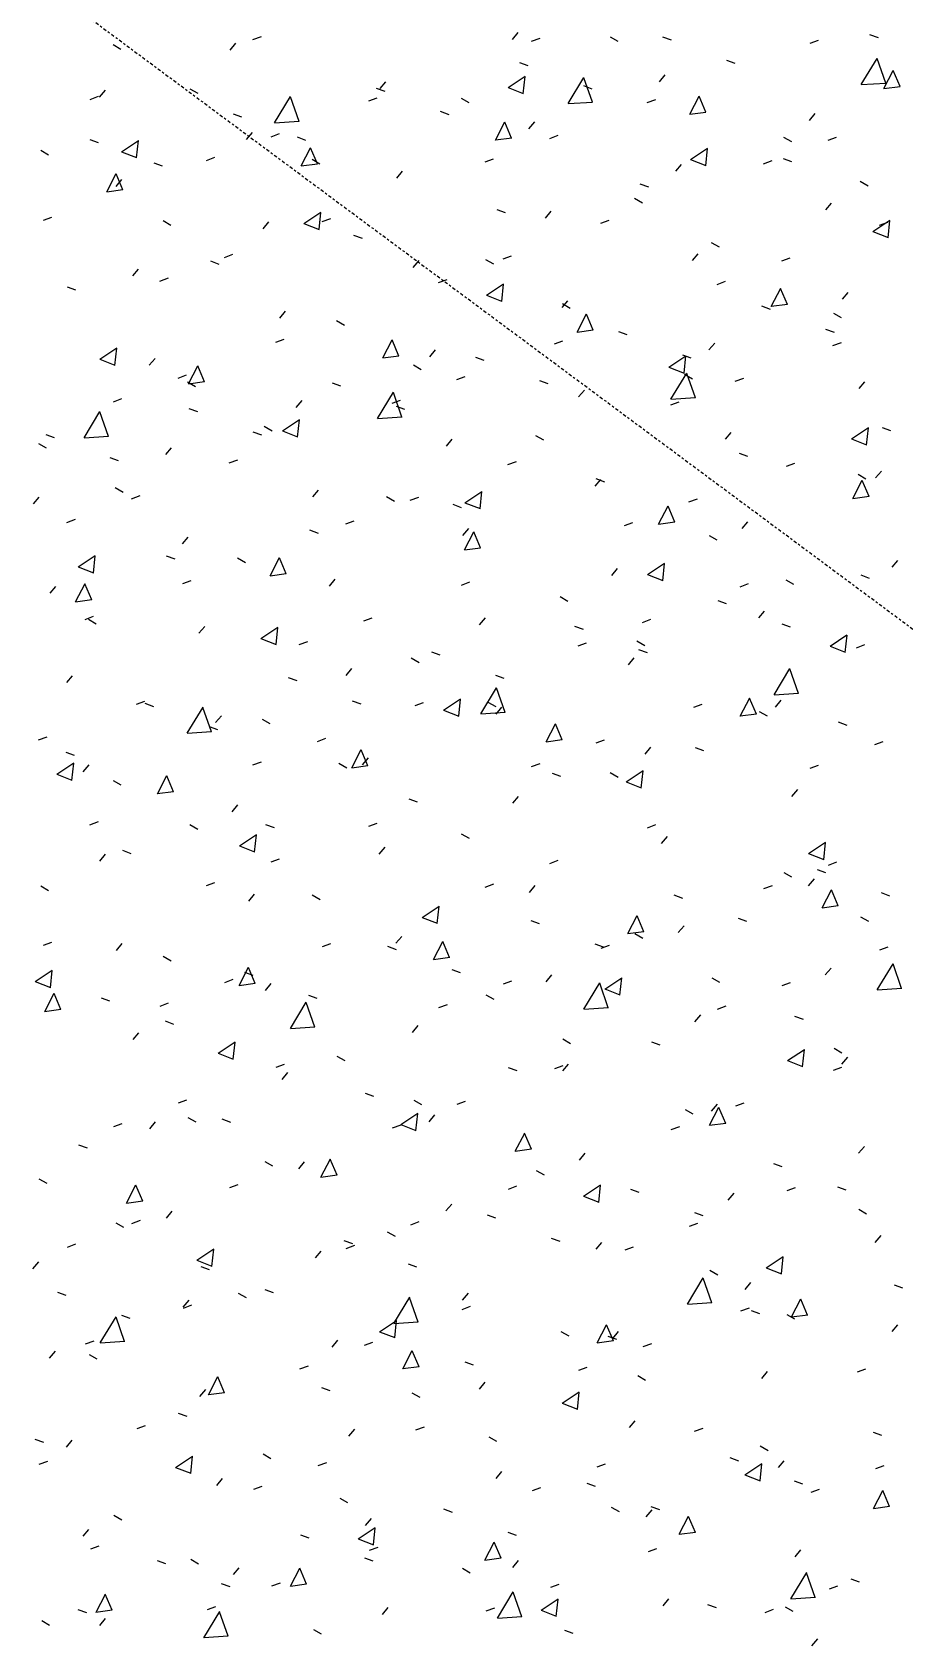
# Model space of a CAD drawing. Header units: centimetres. Extents: x -4512 to 25286, y -2765 to 13485.
# Drawn here: x 21317.2 to 21357.7, y 10900.6 to 10975.7 of the extents above; entities that cross this region are included whole.
import ezdxf

# ---------------------------------------------------------------- set-up
doc = ezdxf.new("R2010")
doc.units = ezdxf.units.CM
doc.linetypes.add('DB_Strichpunkt', pattern=[0.28, 0.15, -0.065, 0, -0.065])
doc.linetypes.add('Grundgrenze', pattern=[0.9, 0.4, -0.1, 0.1, -0.1, 0.1, -0.1])
for name, color, linetype, lineweight in [('A-ANNO-DIMS', 7, 'Continuous', 5), ('A-ANNO-DIMS-50', 7, 'Continuous', 5), ('A-FLOR', 7, 'Continuous', 9), ('A-FLOR-PATT', 7, 'Continuous', 9), ('S-GRID', 7, 'Continuous', 5)]:
    doc.layers.add(name, color=color, linetype=linetype, lineweight=lineweight)
doc.layers.add('C-PROP-LINE', color=96, linetype='Grundgrenze', lineweight=25, true_color=0x008000)
doc.styles.add('Arial Unicode MS_3', font='ARIALUNI.ttf', dxfattribs={"width": 0.8, "height": 9})
doc.dimstyles.new('M_1_100', dxfattribs={"dimscale": 30.48, "dimtxt": 9.052604, "dimasz": 0.098425, "dimexe": 0.246063, "dimexo": 0.0625, "dimgap": 0.032808, "dimtad": 1, "dimdec": 1, "dimrnd": 0.5, "dimdsep": 46, "dimtxsty": 'Arial Unicode MS_3', "dimblk1": 'OBLIQUE', "dimblk2": 'OBLIQUE', "dimsah": 1, "dimcen": 0.09, "dimazin": 0, "dimtfac": 1, "dimtdec": 4, "dimtix": 1, "dimtmove": 0, "dimatfit": 3, "dimfxl": 0.246063, "dimfxlon": 1, "dimtvp": 1, "dimtolj": 1, "dimtzin": 0, "dimlwd": 13, "dimlwe": 13, "dimarcsym": 2})

# ---------------------------------------------------------------- blocks, each defined once
blk = doc.blocks.new('FP_53-DD - FOK AF 300')
at = {"layer": 'A-FLOR-PATT', "color": 8, "lineweight": 5, "true_color": 0x787878}
for p, q in [((34662.93, 10975.345), (34663.198, 10975.667)), ((34679.573, 10975.574), (34679.967, 10975.431)), ((34644.324, 10975.106), (34644.687, 10974.897)), ((34649.773, 10974.85), (34650.042, 10975.172)), ((34650.838, 10975.335), (34651.232, 10975.479)), ((34663.822, 10975.258), (34664.215, 10975.402)), ((34667.484, 10975.467), (34667.847, 10975.258)), ((34669.925, 10975.47), (34670.318, 10975.327)), ((34676.799, 10975.173), (34677.192, 10975.316)), ((34663.255, 10974.277), (34663.648, 10974.134)), ((34672.905, 10974.384), (34673.299, 10974.241)), ((34679.186, 10973.241), (34679.925, 10974.462)), ((34680.321, 10973.301), (34679.922, 10974.449)), ((34656.767, 10973.053), (34657.036, 10973.375)), ((34662.724, 10973.099), (34663.516, 10973.626)), ((34663.432, 10972.808), (34663.516, 10973.614)), ((34665.52, 10972.353), (34666.26, 10973.576)), ((34666.656, 10972.415), (34666.257, 10973.563)), ((34669.775, 10973.369), (34670.043, 10973.69)), ((34679.186, 10973.242), (34680.324, 10973.315)), ((34680.241, 10973.057), (34680.678, 10973.902)), ((34680.993, 10973.146), (34680.676, 10973.892)), ((34643.245, 10972.553), (34643.639, 10972.697)), ((34643.693, 10972.656), (34643.962, 10972.978)), ((34647.899, 10973.045), (34648.262, 10972.836)), ((34651.848, 10971.457), (34652.589, 10972.68)), ((34652.985, 10971.519), (34652.585, 10972.667)), ((34656.232, 10972.481), (34656.626, 10972.625)), ((34656.583, 10973.082), (34656.977, 10972.939)), ((34660.541, 10972.615), (34660.904, 10972.406)), ((34662.724, 10973.099), (34663.432, 10972.82)), ((34666.236, 10973.192), (34666.63, 10973.049)), ((34671.192, 10971.86), (34671.63, 10972.706)), ((34671.944, 10971.95), (34671.628, 10972.696)), ((34680.241, 10973.058), (34680.994, 10973.158)), ((34649.909, 10971.885), (34650.303, 10971.742)), ((34659.565, 10971.998), (34659.959, 10971.855)), ((34665.52, 10972.355), (34666.659, 10972.429)), ((34669.214, 10972.401), (34669.607, 10972.545)), ((34671.192, 10971.862), (34671.946, 10971.962)), ((34676.765, 10971.566), (34677.033, 10971.888)), ((34651.848, 10971.459), (34652.988, 10971.534)), ((34662.14, 10970.66), (34662.578, 10971.506)), ((34662.892, 10970.75), (34662.576, 10971.496)), ((34663.699, 10971.181), (34663.968, 10971.503)), ((34643.234, 10970.685), (34643.628, 10970.542)), ((34644.704, 10970.116), (34645.497, 10970.644)), ((34645.414, 10969.826), (34645.498, 10970.632)), ((34650.542, 10970.686), (34650.811, 10971.007)), ((34651.68, 10970.815), (34652.073, 10970.959)), ((34652.892, 10970.802), (34653.286, 10970.659)), ((34662.14, 10970.662), (34662.894, 10970.762)), ((34664.664, 10970.738), (34665.057, 10970.882)), ((34675.563, 10970.8), (34675.926, 10970.59)), ((34677.641, 10970.653), (34678.034, 10970.797)), ((34640.951, 10970.186), (34641.314, 10969.977)), ((34644.704, 10970.116), (34645.413, 10969.838)), ((34646.218, 10969.603), (34646.612, 10969.46)), ((34648.67, 10969.712), (34649.064, 10969.857)), ((34653.085, 10969.456), (34653.523, 10970.302)), ((34653.085, 10969.457), (34653.839, 10969.558)), ((34653.837, 10969.546), (34653.521, 10970.292)), ((34653.596, 10969.761), (34653.959, 10969.552)), ((34661.656, 10969.638), (34662.049, 10969.782)), ((34671.226, 10969.75), (34672.018, 10970.277)), ((34671.226, 10969.751), (34671.934, 10969.471)), ((34671.934, 10969.46), (34672.018, 10970.265)), ((34674.635, 10969.555), (34675.028, 10969.699)), ((34675.537, 10969.806), (34675.93, 10969.663)), ((34644.027, 10968.247), (34644.465, 10969.094)), ((34644.78, 10968.338), (34644.463, 10969.083)), ((34644.463, 10968.492), (34644.731, 10968.814)), ((34657.537, 10968.889), (34657.806, 10969.211)), ((34670.545, 10969.206), (34670.813, 10969.527)), ((34644.027, 10968.249), (34644.781, 10968.35)), ((34668.868, 10968.615), (34669.262, 10968.472)), ((34679.136, 10968.736), (34679.498, 10968.526)), ((34653.212, 10966.775), (34654.005, 10967.302)), ((34662.197, 10967.422), (34662.591, 10967.279)), ((34664.47, 10967.018), (34664.738, 10967.34)), ((34668.623, 10967.951), (34668.986, 10967.741)), ((34677.536, 10967.404), (34677.804, 10967.725)), ((34641.077, 10966.93), (34641.47, 10967.074)), ((34646.65, 10966.904), (34647.013, 10966.695)), ((34651.313, 10966.522), (34651.581, 10966.844)), ((34653.212, 10966.775), (34653.921, 10966.496)), ((34653.921, 10966.485), (34654.005, 10967.29)), ((34654.066, 10966.86), (34654.459, 10967.004)), ((34667.049, 10966.783), (34667.442, 10966.927)), ((34679.726, 10966.4), (34680.518, 10966.926)), ((34680.026, 10966.698), (34680.419, 10966.841)), ((34680.435, 10966.109), (34680.518, 10966.915)), ((34655.525, 10966.226), (34655.919, 10966.083)), ((34672.196, 10965.888), (34672.559, 10965.679)), ((34679.726, 10966.4), (34680.435, 10966.121)), ((34649.513, 10965.193), (34649.906, 10965.337)), ((34661.681, 10965.1), (34662.043, 10964.89)), ((34662.498, 10965.119), (34662.891, 10965.263)), ((34671.316, 10965.043), (34671.584, 10965.364)), ((34675.478, 10965.037), (34675.871, 10965.18)), ((34645.233, 10964.329), (34645.502, 10964.65)), ((34648.851, 10965.028), (34649.245, 10964.885)), ((34658.308, 10964.726), (34658.577, 10965.048)), ((34642.176, 10963.828), (34642.57, 10963.685)), ((34646.503, 10964.091), (34646.896, 10964.235)), ((34659.49, 10964.019), (34659.883, 10964.162)), ((34661.718, 10963.432), (34662.51, 10963.958)), ((34662.427, 10963.141), (34662.51, 10963.947)), ((34672.471, 10963.938), (34672.864, 10964.082)), ((34674.991, 10962.913), (34675.428, 10963.758)), ((34675.743, 10963.002), (34675.426, 10963.748)), ((34678.307, 10963.241), (34678.575, 10963.563)), ((34661.718, 10963.432), (34662.426, 10963.153)), ((34665.241, 10962.856), (34665.509, 10963.177)), ((34665.255, 10963.038), (34665.618, 10962.829)), ((34674.542, 10962.932), (34674.935, 10962.789)), ((34674.991, 10962.915), (34675.745, 10963.014)), ((34652.084, 10962.36), (34652.352, 10962.681)), ((34654.736, 10962.246), (34655.1, 10962.037)), ((34665.94, 10961.713), (34666.377, 10962.559)), ((34666.692, 10961.803), (34666.375, 10962.549)), ((34677.891, 10962.6), (34678.254, 10962.39)), ((34651.899, 10961.241), (34652.293, 10961.385)), ((34656.885, 10960.51), (34657.323, 10961.356)), ((34657.638, 10960.6), (34657.321, 10961.346)), ((34664.884, 10961.166), (34665.277, 10961.309)), ((34665.939, 10961.715), (34666.694, 10961.815)), ((34667.872, 10961.74), (34668.266, 10961.597)), ((34677.523, 10961.847), (34677.916, 10961.704)), ((34643.697, 10960.447), (34644.49, 10960.974)), ((34644.406, 10960.157), (34644.49, 10960.963)), ((34656.885, 10960.512), (34657.64, 10960.612)), ((34659.079, 10960.564), (34659.348, 10960.886)), ((34670.222, 10960.086), (34671.014, 10960.613)), ((34670.854, 10960.656), (34671.248, 10960.513)), ((34670.931, 10959.796), (34671.014, 10960.601)), ((34672.087, 10960.881), (34672.356, 10961.203)), ((34677.863, 10961.083), (34678.256, 10961.226)), ((34643.697, 10960.447), (34644.406, 10960.169)), ((34646.004, 10960.166), (34646.273, 10960.488)), ((34647.828, 10959.302), (34648.266, 10960.148)), ((34648.581, 10959.393), (34648.264, 10960.138)), ((34658.312, 10960.186), (34658.675, 10959.977)), ((34661.201, 10960.546), (34661.595, 10960.403)), ((34670.222, 10960.086), (34670.931, 10959.808)), ((34670.317, 10958.585), (34671.056, 10959.806)), ((34647.346, 10959.573), (34647.74, 10959.717)), ((34647.791, 10959.39), (34648.154, 10959.181)), ((34647.828, 10959.304), (34648.583, 10959.405)), ((34654.529, 10959.35), (34654.922, 10959.207)), ((34660.334, 10959.501), (34660.727, 10959.645)), ((34664.184, 10959.463), (34664.578, 10959.32)), ((34670.952, 10959.752), (34671.315, 10959.543)), ((34671.452, 10958.646), (34671.052, 10959.793)), ((34673.315, 10959.421), (34673.708, 10959.565)), ((34679.079, 10959.08), (34679.347, 10959.401)), ((34644.336, 10958.47), (34644.73, 10958.615)), ((34652.855, 10958.198), (34653.124, 10958.52)), ((34656.645, 10957.69), (34657.385, 10958.911)), ((34657.325, 10958.4), (34657.718, 10958.544)), ((34657.781, 10957.751), (34657.381, 10958.898)), ((34666.013, 10958.694), (34666.281, 10959.016)), ((34670.308, 10958.323), (34670.701, 10958.466)), ((34670.316, 10958.586), (34671.455, 10958.66)), ((34642.967, 10956.785), (34643.707, 10958.008)), ((34644.104, 10956.848), (34643.704, 10957.995)), ((34647.854, 10958.151), (34648.248, 10958.009)), ((34652.207, 10957.109), (34652.999, 10957.636)), ((34652.916, 10956.819), (34653, 10957.624)), ((34656.645, 10957.691), (34657.784, 10957.766)), ((34657.512, 10958.268), (34657.906, 10958.125)), ((34641.178, 10956.951), (34641.572, 10956.808)), ((34642.967, 10956.787), (34644.107, 10956.862)), ((34650.838, 10957.07), (34651.232, 10956.927)), ((34651.367, 10957.331), (34651.73, 10957.122)), ((34652.207, 10957.109), (34652.916, 10956.83)), ((34664.01, 10956.902), (34664.373, 10956.693)), ((34672.86, 10956.721), (34673.128, 10957.042)), ((34678.725, 10956.739), (34679.517, 10957.265)), ((34679.434, 10956.449), (34679.517, 10957.253)), ((34680.156, 10957.272), (34680.55, 10957.129)), ((34640.843, 10956.531), (34641.206, 10956.322)), ((34646.776, 10956.005), (34647.045, 10956.327)), ((34659.851, 10956.403), (34660.12, 10956.725)), ((34673.488, 10956.082), (34673.882, 10955.939)), ((34678.725, 10956.739), (34679.433, 10956.46)), ((34644.163, 10955.87), (34644.557, 10955.728)), ((34649.734, 10955.622), (34650.127, 10955.766)), ((34662.721, 10955.549), (34663.114, 10955.693)), ((34675.702, 10955.469), (34676.094, 10955.612)), ((34666.785, 10954.534), (34667.054, 10954.855)), ((34666.819, 10954.889), (34667.212, 10954.746)), ((34678.793, 10953.969), (34679.23, 10954.814)), ((34679.034, 10955.089), (34679.397, 10954.88)), ((34679.545, 10954.059), (34679.228, 10954.804)), ((34679.851, 10954.92), (34680.12, 10955.241)), ((34640.61, 10953.708), (34640.879, 10954.03)), ((34644.42, 10954.474), (34644.784, 10954.265)), ((34645.181, 10953.954), (34645.574, 10954.098)), ((34653.627, 10954.037), (34653.896, 10954.359)), ((34657.067, 10954.049), (34657.43, 10953.84)), ((34658.17, 10953.884), (34658.563, 10954.028)), ((34660.715, 10953.768), (34661.507, 10954.295)), ((34661.424, 10953.478), (34661.507, 10954.284)), ((34671.153, 10953.807), (34671.546, 10953.95)), ((34678.793, 10953.971), (34679.547, 10954.071)), ((34660.147, 10953.695), (34660.541, 10953.552)), ((34660.715, 10953.768), (34661.424, 10953.49)), ((34669.742, 10952.771), (34670.18, 10953.616)), ((34670.495, 10952.861), (34670.178, 10953.606)), ((34642.17, 10952.851), (34642.564, 10952.995)), ((34653.474, 10952.498), (34653.868, 10952.355)), ((34655.161, 10952.783), (34655.554, 10952.927)), ((34660.624, 10952.243), (34660.892, 10952.565)), ((34660.689, 10951.569), (34661.126, 10952.414)), ((34661.441, 10951.659), (34661.124, 10952.404)), ((34668.146, 10952.708), (34668.539, 10952.852)), ((34669.742, 10952.773), (34670.496, 10952.873)), ((34673.632, 10952.561), (34673.901, 10952.882)), ((34647.549, 10951.845), (34647.817, 10952.166)), ((34660.689, 10951.57), (34661.443, 10951.671)), ((34672.095, 10952.242), (34672.458, 10952.033)), ((34642.692, 10950.781), (34643.485, 10951.309)), ((34643.402, 10950.492), (34643.486, 10951.297)), ((34646.799, 10951.298), (34647.193, 10951.156)), ((34650.122, 10951.194), (34650.485, 10950.985)), ((34651.632, 10950.362), (34652.07, 10951.208)), ((34652.385, 10950.453), (34652.068, 10951.197)), ((34669.221, 10950.426), (34670.013, 10950.952)), ((34669.93, 10950.136), (34670.014, 10950.941)), ((34680.625, 10950.761), (34680.893, 10951.082)), ((34642.692, 10950.781), (34643.402, 10950.504)), ((34647.569, 10950.004), (34647.962, 10950.148)), ((34651.632, 10950.364), (34652.387, 10950.464)), ((34654.4, 10949.877), (34654.669, 10950.199)), ((34660.558, 10949.933), (34660.951, 10950.077)), ((34667.558, 10950.374), (34667.827, 10950.696)), ((34669.221, 10950.426), (34669.93, 10950.148)), ((34675.67, 10950.181), (34676.033, 10949.972)), ((34679.165, 10950.403), (34679.558, 10950.259)), ((34641.383, 10949.548), (34641.651, 10949.869)), ((34642.573, 10949.151), (34643.011, 10949.997)), ((34643.326, 10949.242), (34643.008, 10949.987)), ((34665.154, 10949.392), (34665.517, 10949.183)), ((34673.54, 10949.855), (34673.933, 10949.999)), ((34642.572, 10949.153), (34643.327, 10949.254)), ((34672.496, 10949.212), (34672.89, 10949.069)), ((34674.406, 10948.402), (34674.674, 10948.723)), ((34643.015, 10948.335), (34643.409, 10948.479)), ((34643.175, 10948.337), (34643.538, 10948.128)), ((34648.322, 10947.685), (34648.59, 10948.007)), ((34651.204, 10947.446), (34651.997, 10947.973)), ((34651.914, 10947.157), (34651.997, 10947.962)), ((34656.006, 10948.268), (34656.399, 10948.412)), ((34661.397, 10948.084), (34661.666, 10948.405)), ((34665.826, 10948.019), (34666.22, 10947.876)), ((34668.991, 10948.193), (34669.384, 10948.337)), ((34675.478, 10948.128), (34675.872, 10947.985)), ((34651.204, 10947.446), (34651.914, 10947.168)), ((34652.997, 10947.167), (34653.391, 10947.311)), ((34665.984, 10947.094), (34666.377, 10947.238)), ((34668.73, 10947.333), (34669.093, 10947.124)), ((34677.727, 10947.082), (34678.518, 10947.608)), ((34677.727, 10947.082), (34678.435, 10946.803)), ((34678.436, 10946.792), (34678.519, 10947.596)), ((34678.965, 10947.013), (34679.357, 10947.157)), ((34658.212, 10946.54), (34658.575, 10946.331)), ((34659.154, 10946.823), (34659.548, 10946.681)), ((34668.332, 10946.216), (34668.6, 10946.537)), ((34668.809, 10946.936), (34669.203, 10946.793)), ((34642.156, 10945.389), (34642.425, 10945.71)), ((34652.48, 10945.626), (34652.874, 10945.483)), ((34655.174, 10945.719), (34655.442, 10946.04)), ((34662.138, 10945.742), (34662.531, 10945.599)), ((34675.12, 10944.826), (34675.858, 10946.046)), ((34676.256, 10944.887), (34675.855, 10946.033)), ((34661.449, 10943.932), (34662.188, 10945.153)), ((34662.585, 10943.993), (34662.185, 10945.14)), ((34675.12, 10944.827), (34676.259, 10944.901)), ((34645.405, 10944.387), (34645.798, 10944.531)), ((34645.805, 10944.426), (34646.199, 10944.283)), ((34647.772, 10943.028), (34648.511, 10944.25)), ((34648.909, 10943.091), (34648.508, 10944.237)), ((34655.465, 10944.545), (34655.859, 10944.402)), ((34658.395, 10944.319), (34658.788, 10944.463)), ((34659.715, 10944.109), (34660.507, 10944.636)), ((34659.715, 10944.109), (34660.424, 10943.831)), ((34660.424, 10943.82), (34660.507, 10944.624)), ((34661.788, 10944.482), (34662.152, 10944.273)), ((34662.171, 10943.926), (34662.44, 10944.247)), ((34671.38, 10944.243), (34671.773, 10944.387)), ((34673.548, 10943.833), (34673.985, 10944.677)), ((34674.3, 10943.922), (34673.983, 10944.667)), ((34674.429, 10944.05), (34674.792, 10943.841)), ((34675.18, 10944.244), (34675.448, 10944.565)), ((34648.79, 10943.346), (34649.184, 10943.204)), ((34649.095, 10943.527), (34649.364, 10943.848)), ((34651.267, 10943.686), (34651.63, 10943.477)), ((34661.449, 10943.933), (34662.588, 10944.008)), ((34664.495, 10942.631), (34664.933, 10943.476)), ((34665.248, 10942.721), (34664.93, 10943.466)), ((34673.548, 10943.834), (34674.302, 10943.934)), ((34678.115, 10943.557), (34678.508, 10943.414)), ((34640.851, 10942.718), (34641.244, 10942.862)), ((34647.771, 10943.03), (34648.911, 10943.105)), ((34653.844, 10942.653), (34654.237, 10942.797)), ((34664.495, 10942.633), (34665.25, 10942.733)), ((34666.83, 10942.581), (34667.223, 10942.724)), ((34679.811, 10942.5), (34680.204, 10942.644)), ((34642.114, 10942.145), (34642.508, 10942.003)), ((34655.44, 10941.426), (34655.877, 10942.271)), ((34656.192, 10941.516), (34655.875, 10942.261)), ((34655.948, 10941.561), (34656.217, 10941.882)), ((34669.106, 10942.058), (34669.375, 10942.379)), ((34671.446, 10942.365), (34671.839, 10942.222)), ((34641.691, 10941.12), (34642.484, 10941.648)), ((34641.691, 10941.12), (34642.401, 10940.843)), ((34642.401, 10940.831), (34642.484, 10941.636)), ((34642.93, 10941.23), (34643.199, 10941.552)), ((34646.381, 10940.216), (34646.818, 10941.061)), ((34647.134, 10940.307), (34646.816, 10941.051)), ((34650.834, 10941.552), (34651.228, 10941.696)), ((34654.845, 10941.629), (34655.208, 10941.42)), ((34655.439, 10941.427), (34656.194, 10941.528)), ((34663.823, 10941.481), (34664.216, 10941.625)), ((34664.775, 10941.172), (34665.169, 10941.029)), ((34667.489, 10941.201), (34667.852, 10940.992)), ((34668.224, 10940.77), (34669.016, 10941.296)), ((34668.933, 10940.48), (34669.016, 10941.285)), ((34676.805, 10941.403), (34677.198, 10941.546)), ((34644.321, 10940.829), (34644.684, 10940.62)), ((34646.38, 10940.218), (34647.135, 10940.319)), ((34668.224, 10940.77), (34668.933, 10940.492)), ((34675.955, 10940.086), (34676.223, 10940.407)), ((34649.87, 10939.369), (34650.138, 10939.69)), ((34658.103, 10939.976), (34658.496, 10939.833)), ((34662.946, 10939.768), (34663.214, 10940.089)), ((34643.242, 10938.77), (34643.635, 10938.915)), ((34656.234, 10938.705), (34656.627, 10938.849)), ((34647.899, 10938.774), (34648.263, 10938.565)), ((34650.205, 10937.788), (34650.998, 10938.315)), ((34650.915, 10937.499), (34650.998, 10938.304)), ((34651.428, 10938.777), (34651.822, 10938.635)), ((34660.547, 10938.351), (34660.91, 10938.142)), ((34669.22, 10938.632), (34669.613, 10938.775)), ((34669.881, 10937.901), (34670.15, 10938.222)), ((34643.705, 10937.073), (34643.973, 10937.394)), ((34644.753, 10937.577), (34645.147, 10937.434)), ((34650.205, 10937.788), (34650.915, 10937.511)), ((34656.723, 10937.403), (34656.991, 10937.725)), ((34676.731, 10937.429), (34677.523, 10937.955)), ((34676.731, 10937.429), (34677.44, 10937.151)), ((34677.44, 10937.139), (34677.523, 10937.943)), ((34651.682, 10937.039), (34652.075, 10937.183)), ((34664.67, 10936.969), (34665.063, 10937.113)), ((34675.577, 10936.546), (34675.94, 10936.337)), ((34677.126, 10936.691), (34677.52, 10936.548)), ((34677.653, 10936.891), (34678.046, 10937.034)), ((34640.952, 10935.916), (34641.316, 10935.707)), ((34648.672, 10935.937), (34649.066, 10936.081)), ((34661.662, 10935.869), (34662.055, 10936.013)), ((34663.721, 10935.611), (34663.989, 10935.933)), ((34674.647, 10935.793), (34675.04, 10935.937)), ((34676.73, 10935.93), (34676.999, 10936.251)), ((34650.645, 10935.212), (34650.913, 10935.533)), ((34653.603, 10935.497), (34653.967, 10935.289)), ((34670.456, 10935.499), (34670.85, 10935.356)), ((34677.357, 10934.899), (34677.794, 10935.743)), ((34678.109, 10934.988), (34677.792, 10935.733)), ((34680.109, 10935.608), (34680.502, 10935.465)), ((34658.718, 10934.454), (34659.51, 10934.981)), ((34658.718, 10934.454), (34659.427, 10934.177)), ((34659.428, 10934.165), (34659.511, 10934.969)), ((34663.785, 10934.305), (34664.179, 10934.162)), ((34668.305, 10933.698), (34668.742, 10934.543)), ((34669.057, 10933.788), (34668.74, 10934.532)), ((34673.44, 10934.417), (34673.834, 10934.274)), ((34677.357, 10934.9), (34678.111, 10935)), ((34679.153, 10934.487), (34679.516, 10934.278)), ((34657.499, 10933.247), (34657.767, 10933.568)), ((34668.305, 10933.7), (34669.059, 10933.8)), ((34668.638, 10933.698), (34669.001, 10933.489)), ((34670.657, 10933.745), (34670.925, 10934.066)), ((34641.079, 10933.155), (34641.472, 10933.299)), ((34644.48, 10932.916), (34644.749, 10933.238)), ((34654.073, 10933.092), (34654.466, 10933.236)), ((34657.112, 10933.108), (34657.506, 10932.966)), ((34659.25, 10932.493), (34659.687, 10933.338)), ((34660.002, 10932.584), (34659.685, 10933.328)), ((34666.769, 10933.224), (34667.163, 10933.081)), ((34667.061, 10933.021), (34667.454, 10933.165)), ((34680.043, 10932.943), (34680.436, 10933.086)), ((34646.658, 10932.642), (34647.021, 10932.433)), ((34650.192, 10931.285), (34650.629, 10932.13)), ((34650.945, 10931.376), (34650.627, 10932.12)), ((34659.25, 10932.495), (34660.004, 10932.596)), ((34660.097, 10932.028), (34660.491, 10931.886)), ((34677.507, 10931.775), (34677.775, 10932.095)), ((34679.931, 10931.077), (34680.668, 10932.296)), ((34681.066, 10931.138), (34680.665, 10932.283)), ((34640.693, 10931.463), (34641.486, 10931.99)), ((34640.693, 10931.463), (34641.402, 10931.186)), ((34641.403, 10931.174), (34641.486, 10931.979)), ((34649.52, 10931.426), (34649.914, 10931.57)), ((34650.191, 10931.287), (34650.946, 10931.387)), ((34650.438, 10931.909), (34650.832, 10931.767)), ((34651.421, 10931.056), (34651.689, 10931.377)), ((34662.511, 10931.358), (34662.904, 10931.502)), ((34664.497, 10931.456), (34664.765, 10931.777)), ((34666.261, 10930.184), (34666.999, 10931.404)), ((34667.397, 10930.245), (34666.996, 10931.391)), ((34667.229, 10931.118), (34668.021, 10931.645)), ((34667.939, 10930.829), (34668.022, 10931.633)), ((34672.215, 10931.64), (34672.578, 10931.431)), ((34675.495, 10931.282), (34675.888, 10931.426)), ((34641.131, 10930.072), (34641.568, 10930.917)), ((34641.884, 10930.163), (34641.566, 10930.907)), ((34643.762, 10930.708), (34644.156, 10930.566)), ((34653.423, 10930.83), (34653.817, 10930.688)), ((34661.696, 10930.848), (34662.059, 10930.639)), ((34667.229, 10931.119), (34667.939, 10930.84)), ((34679.93, 10931.078), (34681.069, 10931.152)), ((34641.13, 10930.074), (34641.886, 10930.175)), ((34646.511, 10930.324), (34646.904, 10930.468)), ((34652.584, 10929.281), (34653.322, 10930.502)), ((34653.721, 10929.344), (34653.319, 10930.489)), ((34659.503, 10930.258), (34659.896, 10930.402)), ((34666.26, 10930.185), (34667.4, 10930.26)), ((34671.434, 10929.59), (34671.702, 10929.911)), ((34672.489, 10930.184), (34672.882, 10930.328)), ((34676.079, 10929.849), (34676.473, 10929.707)), ((34645.256, 10928.761), (34645.525, 10929.082)), ((34646.748, 10929.63), (34647.142, 10929.488)), ((34652.583, 10929.282), (34653.723, 10929.358)), ((34658.275, 10929.092), (34658.543, 10929.413)), ((34649.209, 10928.134), (34650.002, 10928.661)), ((34649.919, 10927.845), (34650.002, 10928.65)), ((34665.274, 10928.791), (34665.638, 10928.583)), ((34669.409, 10928.657), (34669.803, 10928.514)), ((34675.739, 10927.781), (34676.531, 10928.306)), ((34676.448, 10927.491), (34676.531, 10928.295)), ((34677.916, 10928.36), (34678.279, 10928.151)), ((34649.209, 10928.134), (34649.919, 10927.857)), ((34651.912, 10927.48), (34652.306, 10927.624)), ((34654.753, 10927.995), (34655.116, 10927.786)), ((34664.902, 10927.412), (34665.295, 10927.556)), ((34665.274, 10927.301), (34665.542, 10927.622)), ((34675.739, 10927.781), (34676.448, 10927.502)), ((34678.283, 10927.62), (34678.551, 10927.941)), ((34652.197, 10926.901), (34652.466, 10927.222)), ((34662.737, 10927.462), (34663.131, 10927.319)), ((34677.886, 10927.336), (34678.279, 10927.479)), ((34656.064, 10926.264), (34656.458, 10926.122)), ((34647.36, 10925.813), (34647.753, 10925.957)), ((34657.724, 10924.804), (34658.516, 10925.33)), ((34658.332, 10925.94), (34658.696, 10925.732)), ((34658.434, 10924.514), (34658.517, 10925.318)), ((34660.352, 10925.748), (34660.745, 10925.892)), ((34670.977, 10925.514), (34671.341, 10925.305)), ((34672.118, 10924.769), (34672.554, 10925.613)), ((34672.211, 10925.436), (34672.479, 10925.756)), ((34672.87, 10924.859), (34672.552, 10925.603)), ((34673.338, 10925.675), (34673.731, 10925.818)), ((34644.35, 10924.711), (34644.743, 10924.855)), ((34646.033, 10924.606), (34646.301, 10924.927)), ((34647.808, 10925.14), (34648.171, 10924.931)), ((34649.389, 10925.065), (34649.783, 10924.923)), ((34657.344, 10924.648), (34657.737, 10924.791)), ((34657.724, 10924.804), (34658.434, 10924.526)), ((34659.052, 10924.937), (34659.32, 10925.258)), ((34670.331, 10924.576), (34670.724, 10924.72)), ((34672.117, 10924.771), (34672.872, 10924.871)), ((34642.712, 10923.863), (34643.107, 10923.721)), ((34663.063, 10923.565), (34663.5, 10924.41)), ((34663.816, 10923.656), (34663.498, 10924.4)), ((34679.061, 10923.466), (34679.329, 10923.787)), ((34651.388, 10923.087), (34651.752, 10922.878)), ((34652.974, 10922.747), (34653.243, 10923.068)), ((34654.006, 10922.358), (34654.443, 10923.202)), ((34654.759, 10922.448), (34654.441, 10923.192)), ((34663.063, 10923.567), (34663.818, 10923.668)), ((34666.051, 10923.147), (34666.319, 10923.468)), ((34640.861, 10922.282), (34641.225, 10922.074)), ((34654.006, 10922.36), (34654.761, 10922.46)), ((34664.037, 10922.665), (34664.4, 10922.456)), ((34675.093, 10922.988), (34675.487, 10922.845)), ((34644.946, 10921.146), (34645.383, 10921.991)), ((34645.699, 10921.237), (34645.38, 10921.981)), ((34649.753, 10921.869), (34650.146, 10922.013)), ((34662.745, 10921.803), (34663.138, 10921.947)), ((34666.238, 10921.471), (34667.03, 10921.997)), ((34666.948, 10921.181), (34667.03, 10921.985)), ((34668.423, 10921.795), (34668.817, 10921.652)), ((34672.988, 10921.282), (34673.256, 10921.603)), ((34675.73, 10921.73), (34676.123, 10921.873)), ((34678.077, 10921.907), (34678.471, 10921.764)), ((34644.945, 10921.148), (34645.7, 10921.249)), ((34646.81, 10920.452), (34647.079, 10920.773)), ((34659.829, 10920.784), (34660.097, 10921.105)), ((34666.238, 10921.471), (34666.947, 10921.193)), ((34679.069, 10920.862), (34679.432, 10920.653)), ((34644.442, 10920.23), (34644.806, 10920.022)), ((34645.2, 10920.202), (34645.593, 10920.346)), ((34658.194, 10920.139), (34658.587, 10920.283)), ((34661.75, 10920.599), (34662.145, 10920.457)), ((34671.182, 10920.068), (34671.575, 10920.212)), ((34671.407, 10920.714), (34671.801, 10920.572)), ((34655.077, 10919.401), (34655.471, 10919.259)), ((34657.094, 10919.813), (34657.458, 10919.605)), ((34664.736, 10919.52), (34665.13, 10919.377)), ((34666.829, 10918.994), (34667.097, 10919.315)), ((34679.839, 10919.314), (34680.107, 10919.634)), ((34642.19, 10919.099), (34642.583, 10919.243)), ((34648.216, 10918.485), (34649.009, 10919.011)), ((34648.926, 10918.196), (34649.009, 10919)), ((34653.752, 10918.593), (34654.02, 10918.915)), ((34655.185, 10919.038), (34655.578, 10919.182)), ((34668.175, 10918.97), (34668.568, 10919.113)), ((34674.75, 10918.136), (34675.542, 10918.661)), ((34675.459, 10917.846), (34675.542, 10918.65)), ((34640.584, 10918.083), (34640.852, 10918.404)), ((34648.216, 10918.485), (34648.926, 10918.207)), ((34648.401, 10918.201), (34648.795, 10918.059)), ((34658.063, 10918.323), (34658.457, 10918.18)), ((34672.13, 10918.016), (34672.494, 10917.808)), ((34674.75, 10918.136), (34675.459, 10917.858)), ((34651.388, 10917.123), (34651.782, 10916.981)), ((34671.079, 10916.445), (34671.817, 10917.665)), ((34672.215, 10916.507), (34671.814, 10917.652)), ((34673.767, 10917.13), (34674.035, 10917.45)), ((34680.718, 10917.342), (34681.112, 10917.199)), ((34641.724, 10916.999), (34642.118, 10916.857)), ((34647.588, 10916.299), (34647.857, 10916.62)), ((34647.594, 10916.259), (34647.987, 10916.403)), ((34650.15, 10916.959), (34650.514, 10916.751)), ((34657.403, 10915.544), (34658.141, 10916.764)), ((34658.54, 10915.606), (34658.138, 10916.751)), ((34660.587, 10916.196), (34660.981, 10916.34)), ((34660.607, 10916.631), (34660.876, 10916.952)), ((34671.079, 10916.447), (34672.218, 10916.521)), ((34673.575, 10916.124), (34673.968, 10916.268)), ((34675.934, 10915.844), (34676.37, 10916.688)), ((34676.686, 10915.934), (34676.368, 10916.678)), ((34643.72, 10914.633), (34644.459, 10915.854)), ((34644.858, 10914.697), (34644.456, 10915.841)), ((34644.712, 10915.922), (34645.106, 10915.78)), ((34656.734, 10915.157), (34657.526, 10915.683)), ((34657.403, 10915.545), (34658.543, 10915.621)), ((34657.444, 10914.868), (34657.526, 10915.672)), ((34674.049, 10916.15), (34674.443, 10916.007)), ((34675.709, 10915.961), (34676.072, 10915.752)), ((34675.933, 10915.846), (34676.688, 10915.946)), ((34654.531, 10914.441), (34654.799, 10914.762)), ((34656.734, 10915.157), (34657.443, 10914.88)), ((34665.19, 10915.168), (34665.554, 10914.959)), ((34666.88, 10914.642), (34667.316, 10915.485)), ((34667.632, 10914.732), (34667.314, 10915.475)), ((34667.378, 10914.956), (34667.772, 10914.814)), ((34667.608, 10914.842), (34667.876, 10915.163)), ((34680.618, 10915.162), (34680.886, 10915.482)), ((34641.362, 10913.93), (34641.63, 10914.251)), ((34643.041, 10914.592), (34643.434, 10914.736)), ((34643.204, 10914.103), (34643.568, 10913.895)), ((34643.72, 10914.635), (34644.861, 10914.711)), ((34656.036, 10914.531), (34656.43, 10914.675)), ((34657.823, 10913.435), (34658.26, 10914.279)), ((34658.576, 10913.525), (34658.258, 10914.269)), ((34666.88, 10914.643), (34667.634, 10914.744)), ((34669.026, 10914.463), (34669.419, 10914.606)), ((34653.028, 10913.43), (34653.421, 10913.574)), ((34657.823, 10913.437), (34658.578, 10913.537)), ((34660.705, 10913.76), (34661.1, 10913.617)), ((34666.019, 10913.364), (34666.412, 10913.507)), ((34674.546, 10912.978), (34674.814, 10913.299)), ((34679.005, 10913.289), (34679.397, 10913.433)), ((34648.764, 10912.224), (34649.2, 10913.069)), ((34649.516, 10912.315), (34649.198, 10913.058)), ((34654.031, 10912.561), (34654.425, 10912.419)), ((34661.386, 10912.479), (34661.654, 10912.8)), ((34668.77, 10913.114), (34669.133, 10912.905)), ((34648.367, 10912.147), (34648.635, 10912.468)), ((34648.763, 10912.226), (34649.518, 10912.327)), ((34658.248, 10912.317), (34658.612, 10912.109)), ((34665.249, 10911.827), (34666.041, 10912.353)), ((34665.249, 10911.827), (34665.959, 10911.55)), ((34665.959, 10911.538), (34666.042, 10912.342)), ((34647.355, 10911.361), (34647.75, 10911.219)), ((34668.387, 10910.691), (34668.655, 10911.011)), ((34645.436, 10910.65), (34645.829, 10910.794)), ((34655.31, 10910.29), (34655.578, 10910.611)), ((34658.431, 10910.589), (34658.824, 10910.733)), ((34661.829, 10910.264), (34662.192, 10910.056)), ((34671.42, 10910.52), (34671.813, 10910.664)), ((34679.736, 10910.485), (34680.13, 10910.342)), ((34640.678, 10910.158), (34641.072, 10910.016)), ((34642.141, 10909.778), (34642.409, 10910.099)), ((34674.475, 10909.839), (34674.838, 10909.63)), ((34640.882, 10908.982), (34641.276, 10909.126)), ((34647.226, 10908.839), (34648.019, 10909.366)), ((34647.226, 10908.839), (34647.936, 10908.562)), ((34647.937, 10908.55), (34648.019, 10909.354)), ((34651.305, 10909.464), (34651.668, 10909.255)), ((34653.88, 10908.924), (34654.273, 10909.068)), ((34666.871, 10908.858), (34667.264, 10909.002)), ((34673.066, 10909.293), (34673.46, 10909.15)), ((34673.764, 10908.495), (34674.555, 10909.021)), ((34674.474, 10908.206), (34674.556, 10909.009)), ((34675.325, 10908.827), (34675.593, 10909.148)), ((34679.857, 10908.784), (34680.25, 10908.927)), ((34649.146, 10907.996), (34649.414, 10908.317)), ((34662.166, 10908.328), (34662.434, 10908.649)), ((34666.395, 10908.098), (34666.789, 10907.956)), ((34673.764, 10908.496), (34674.473, 10908.218)), ((34676.051, 10908.213), (34676.445, 10908.07)), ((34650.871, 10907.823), (34651.264, 10907.966)), ((34654.886, 10907.412), (34655.25, 10907.204)), ((34663.864, 10907.759), (34664.257, 10907.902)), ((34676.851, 10907.687), (34677.244, 10907.83)), ((34679.752, 10906.923), (34680.188, 10907.767)), ((34680.504, 10907.013), (34680.186, 10907.756)), ((34644.359, 10906.608), (34644.723, 10906.4)), ((34659.722, 10906.901), (34660.116, 10906.759)), ((34667.536, 10906.992), (34667.899, 10906.783)), ((34669.167, 10906.54), (34669.435, 10906.861)), ((34669.38, 10907.019), (34669.775, 10906.877)), ((34670.7, 10905.722), (34671.136, 10906.565)), ((34671.452, 10905.812), (34671.133, 10906.555)), ((34679.752, 10906.925), (34680.506, 10907.025)), ((34642.921, 10905.627), (34643.189, 10905.949)), ((34655.746, 10905.514), (34656.538, 10906.041)), ((34656.089, 10906.139), (34656.357, 10906.46)), ((34656.456, 10905.226), (34656.538, 10906.029)), ((34662.708, 10905.823), (34663.102, 10905.681)), ((34670.699, 10905.723), (34671.454, 10905.824)), ((34643.278, 10905.042), (34643.672, 10905.186)), ((34653.047, 10905.702), (34653.441, 10905.56)), ((34655.746, 10905.514), (34656.456, 10905.237)), ((34656.275, 10904.983), (34656.669, 10905.127)), ((34661.644, 10904.516), (34662.08, 10905.36)), ((34662.396, 10904.607), (34662.078, 10905.35)), ((34669.267, 10904.917), (34669.659, 10905.06)), ((34646.371, 10904.501), (34646.765, 10904.359)), ((34647.942, 10904.558), (34648.305, 10904.35)), ((34656.034, 10904.625), (34656.428, 10904.483)), ((34661.643, 10904.518), (34662.398, 10904.618)), ((34662.946, 10904.178), (34663.214, 10904.499)), ((34676.106, 10904.678), (34676.374, 10904.998)), ((34649.926, 10903.846), (34650.194, 10904.167)), ((34652.585, 10903.306), (34653.021, 10904.15)), ((34653.337, 10903.397), (34653.019, 10904.14)), ((34660.595, 10904.142), (34660.958, 10903.934)), ((34675.905, 10902.717), (34676.642, 10903.935)), ((34677.041, 10902.779), (34676.639, 10903.922)), ((34678.695, 10903.652), (34679.089, 10903.509)), ((34643.523, 10902.092), (34643.959, 10902.937)), ((34644.276, 10902.184), (34643.957, 10902.927)), ((34649.358, 10903.425), (34649.753, 10903.283)), ((34651.724, 10903.318), (34652.117, 10903.462)), ((34652.584, 10903.308), (34653.339, 10903.409)), ((34662.23, 10901.817), (34662.967, 10903.036)), ((34663.367, 10901.879), (34662.964, 10903.023)), ((34664.717, 10903.254), (34665.11, 10903.398)), ((34675.905, 10902.718), (34677.044, 10902.793)), ((34677.705, 10903.183), (34678.098, 10903.326)), ((34642.681, 10902.222), (34643.076, 10902.08)), ((34643.522, 10902.094), (34644.278, 10902.196)), ((34648.548, 10900.907), (34649.286, 10902.127)), ((34648.714, 10902.216), (34649.108, 10902.36)), ((34649.685, 10900.97), (34649.283, 10902.114)), ((34656.87, 10901.989), (34657.138, 10902.31)), ((34661.709, 10902.155), (34662.102, 10902.298)), ((34664.264, 10902.188), (34665.056, 10902.713)), ((34664.264, 10902.188), (34664.974, 10901.91)), ((34664.974, 10901.899), (34665.056, 10902.702)), ((34669.947, 10902.391), (34670.215, 10902.711)), ((34672.025, 10902.459), (34672.419, 10902.316)), ((34674.699, 10902.085), (34675.091, 10902.229)), ((34675.633, 10902.347), (34675.996, 10902.139)), ((34640.995, 10901.701), (34641.359, 10901.493)), ((34643.701, 10901.477), (34643.969, 10901.799)), ((34653.652, 10901.29), (34654.015, 10901.082)), ((34662.23, 10901.818), (34663.37, 10901.893)), ((34665.353, 10901.263), (34665.747, 10901.121)), ((34648.548, 10900.908), (34649.688, 10900.985)), ((34676.887, 10900.529), (34677.155, 10900.849))]:
    blk.add_line(p, q, dxfattribs=at)
blk = doc.blocks.new('Family - ___-3356438-DD - FOK AF 300')
at = {"layer": 'C-PROP-LINE', "color": 1, "true_color": 0xff0000}
blk.add_arc((31751.085, 12946.577), 4399.161, 307.081801, 334.045003, dxfattribs=at)
blk = doc.blocks.new('Family - ___-4252337-DD - FOK AF 300')
at = {"layer": 'C-PROP-LINE', "color": 5, "lineweight": 35, "true_color": 0x0000ff}
blk.add_arc((31751.085, 12946.577), 4399.161, 307.081801, 334.045003, dxfattribs=at)
blk = doc.blocks.new('DIMBLOCK27-DD - FOK AF 300')
at = {"layer": 'A-ANNO-DIMS-50', "lineweight": 13}
for p, q in [((23387.219, 12863.386), (23381.196, 12867.855)), ((23387.219, 12863.386), (23386.908, 12865.485)), ((21152.443, 9850.934), (23387.219, 12863.386)), ((23387.219, 12863.386), (23387.53, 12861.288)), ((23387.219, 12863.386), (23393.243, 12858.918)), ((21152.443, 9850.934), (21146.419, 9855.402)), ((21152.443, 9850.934), (21152.132, 9853.032)), ((21152.443, 9850.934), (21152.754, 9848.835)), ((21152.443, 9850.934), (21158.466, 9846.465))]:
    blk.add_line(p, q, dxfattribs=at)
at = {"layer": 'A-ANNO-DIMS-50', "color": 0, "lineweight": 13, "insert": (22252.254, 11354.753), "char_height": 9, "width": 29.77301, "attachment_point": 1, "rotation": 53.43027, "line_spacing_factor": 1.117605, "style": 'Arial Unicode MS_3'}
blk.add_mtext('3.751', dxfattribs=at)
blk = doc.blocks.new('_Oblique')
at = {"color": 0, "linetype": 'ByBlock', "lineweight": -2}
blk.add_line((-0.5, -0.5), (0.5, 0.5), dxfattribs=at)
blk = doc.blocks.new('DIMBLOCK54-DD - FOK AF 300')
at = {"layer": 'A-ANNO-DIMS-50', "lineweight": 13}
for p, q in [((20425.353, 11705.913), (20429.821, 11711.937)), ((20425.353, 11705.913), (20420.884, 11699.89)), ((20425.353, 11705.913), (20423.254, 11705.602)), ((20425.353, 11705.913), (20427.451, 11706.224)), ((21496.731, 10911.115), (20425.353, 11705.913)), ((21496.731, 10911.115), (21501.2, 10917.139)), ((21496.731, 10911.115), (21492.263, 10905.092)), ((21496.731, 10911.115), (21494.633, 10910.804)), ((21496.731, 10911.115), (21498.83, 10911.426))]:
    blk.add_line(p, q, dxfattribs=at)
at = {"layer": 'A-ANNO-DIMS-50', "color": 0, "lineweight": 13, "insert": (20958.635, 11326.091), "char_height": 9, "width": 29.77301, "attachment_point": 1, "rotation": 323.43027, "line_spacing_factor": 1.117605, "style": 'Arial Unicode MS_3'}
blk.add_mtext('1.334', dxfattribs=at)

msp = doc.modelspace()

# ---------------------------------------------------------------- linework, layer by layer
at = {"layer": 'S-GRID', "color": 8, "linetype": 'DB_Strichpunkt', "true_color": 0x808080}
msp.add_line((20238.441, 11778.58), (21781.795, 10633.648), dxfattribs=at)

# ---------------------------------------------------------------- block references
at = {"layer": 'A-FLOR', "color": 254, "lineweight": 5, "true_color": 0xcfcfcf}
msp.add_blockref('FP_53-DD - FOK AF 300', (-13323.377, 0), dxfattribs=at)
at = {"layer": 'C-PROP-LINE', "color": 5, "lineweight": 35, "true_color": 0x0000ff}
msp.add_blockref('Family - ___-4252337-DD - FOK AF 300', (-13323.377, 0), dxfattribs=at)
at = {"layer": 'C-PROP-LINE', "color": 1, "true_color": 0xff0000}
msp.add_blockref('Family - ___-3356438-DD - FOK AF 300', (-13323.377, 0), dxfattribs=at)

# ---------------------------------------------------------------- dimensions: what is measured, and where the dimension line sits
at = {"layer": 'A-ANNO-DIMS', "lineweight": 13}
for base, p1, p2, angle, override, picture, middle in [((23387.219, 12863.386), (21146.419, 9855.402), (23381.196, 12867.855), 53.43027, {"dimpost": '<>', "dimfxl": 3750.879752}, 'DIMBLOCK27-DD - FOK AF 300', (22265.335, 11360.496)), ((20425.353, 11705.913), (21492.263, 10905.092), (20420.884, 11699.89), 323.43027, {"dimpost": '<>', "dimfxl": 1334}, 'DIMBLOCK54-DD - FOK AF 300', (20964.378, 11313.01))]:
    dim = msp.add_linear_dim(base=base, p1=p1, p2=p2, angle=angle, dimstyle='M_1_100', override=override, dxfattribs=at)
    dim.commit()
    dim.dimension.update_dxf_attribs({"geometry": picture, "text_midpoint": middle})

doc.saveas('drawing.dxf')
